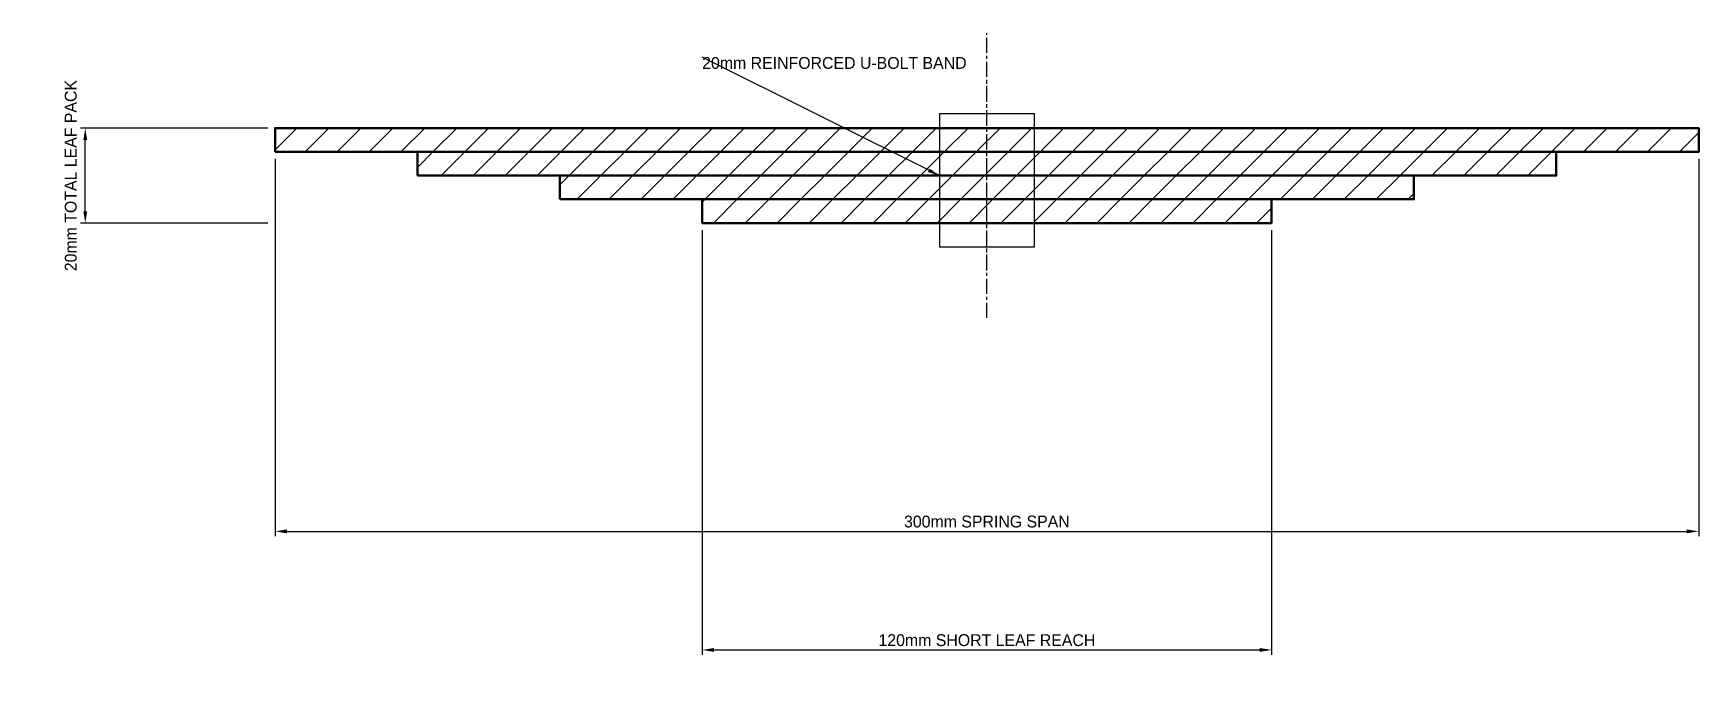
# Model space of a CAD drawing. Header units: metres. Extents: x -51 to 300, y -71 to 65.
import ezdxf

# ---------------------------------------------------------------- set-up
doc = ezdxf.new("R2010")
doc.units = ezdxf.units.M
doc.linetypes.add('CENTER', pattern=[5.08, 3.175, -0.635, 0.635, -0.635])
for name, color, linetype, lineweight in [('CENTERLINES', 7, 'CENTER', 25), ('DETAILS', 7, 'Continuous', 25), ('DIMENSIONS', 7, 'Continuous', 25), ('GEOMETRY', 7, 'Continuous', 50), ('HATCH', 7, 'Continuous', 13)]:
    doc.layers.add(name, color=color, linetype=linetype, lineweight=lineweight)
doc.dimstyles.new('ENGINEERING_STYLE', dxfattribs={"dimtxt": 2.5, "dimasz": 2.5, "dimexe": 1, "dimexo": 1.5, "dimgap": 0.8, "dimtad": 1, "dimcen": 2.5, "dimazin": 3, "dimtfac": 1, "dimtmove": 0, "dimatfit": 3, "dimtfill": 1})

msp = doc.modelspace()

# ---------------------------------------------------------------- hatches: boundary and pattern name
at = {"layer": 'HATCH'}
h = msp.add_hatch(dxfattribs=at)
h.set_pattern_fill('ANSI31', scale=1.5)
h.paths.add_polyline_path([(0, 40), (300, 40), (300, 45), (0, 45)])
h = msp.add_hatch(dxfattribs=at)
h.set_pattern_fill('ANSI31', scale=1.5)
h.paths.add_polyline_path([(30, 35), (270, 35), (270, 40), (30, 40)])
h = msp.add_hatch(dxfattribs=at)
h.set_pattern_fill('ANSI31', scale=1.5)
h.paths.add_polyline_path([(60, 30), (240, 30), (240, 35), (60, 35)])
h = msp.add_hatch(dxfattribs=at)
h.set_pattern_fill('ANSI31', scale=1.5)
h.paths.add_polyline_path([(90, 25), (210, 25), (210, 30), (90, 30)])

# ---------------------------------------------------------------- linework, layer by layer
at = {"layer": 'CENTERLINES'}
for p, q in [((150, 5), (150, 65)), ((150, 15), (150, 55)), ((130, 35), (170, 35))]:
    msp.add_line(p, q, dxfattribs=at)
at = {"layer": 'DETAILS'}
msp.add_lwpolyline([(140, 20), (160, 20), (160, 48), (140, 48)], close=True, dxfattribs=at)
at = {"layer": 'GEOMETRY'}
for points in [[(0, 40), (300, 40), (300, 45), (0, 45)], [(30, 35), (270, 35), (270, 40), (30, 40)], [(60, 30), (240, 30), (240, 35), (60, 35)], [(90, 25), (210, 25), (210, 30), (90, 30)]]:
    msp.add_lwpolyline(points, close=True, dxfattribs=at)

# ---------------------------------------------------------------- texts
at = {"layer": 'DIMENSIONS', "insert": (90, 60), "char_height": 2.5, "attachment_point": 1}
msp.add_mtext('20mm REINFORCED U-BOLT BAND', dxfattribs=at)

# ---------------------------------------------------------------- next in the draw order: dimensions: what is measured, and where the dimension line sits
at = {"layer": 'DIMENSIONS'}
msp.add_linear_dim(base=(0, -40), p1=(0, 40), p2=(300, 40), text='300mm SPRING SPAN', dimstyle='ENGINEERING_STYLE', dxfattribs=at).render()

# ---------------------------------------------------------------- next in the draw order: dimensions: what is measured, and where the dimension line sits
msp.add_linear_dim(base=(-40, 25), p1=(0, 25), p2=(0, 45), angle=90, text='20mm TOTAL LEAF PACK', dimstyle='ENGINEERING_STYLE', dxfattribs=at).render()
msp.add_linear_dim(base=(90, -65), p1=(90, 25), p2=(210, 25), text='120mm SHORT LEAF REACH', dimstyle='ENGINEERING_STYLE', dxfattribs=at).render()

# ---------------------------------------------------------------- next in the draw order: leaders
msp.add_leader([(140, 35), (90, 60)], dimstyle='ENGINEERING_STYLE', dxfattribs=at)

doc.saveas('drawing.dxf')
